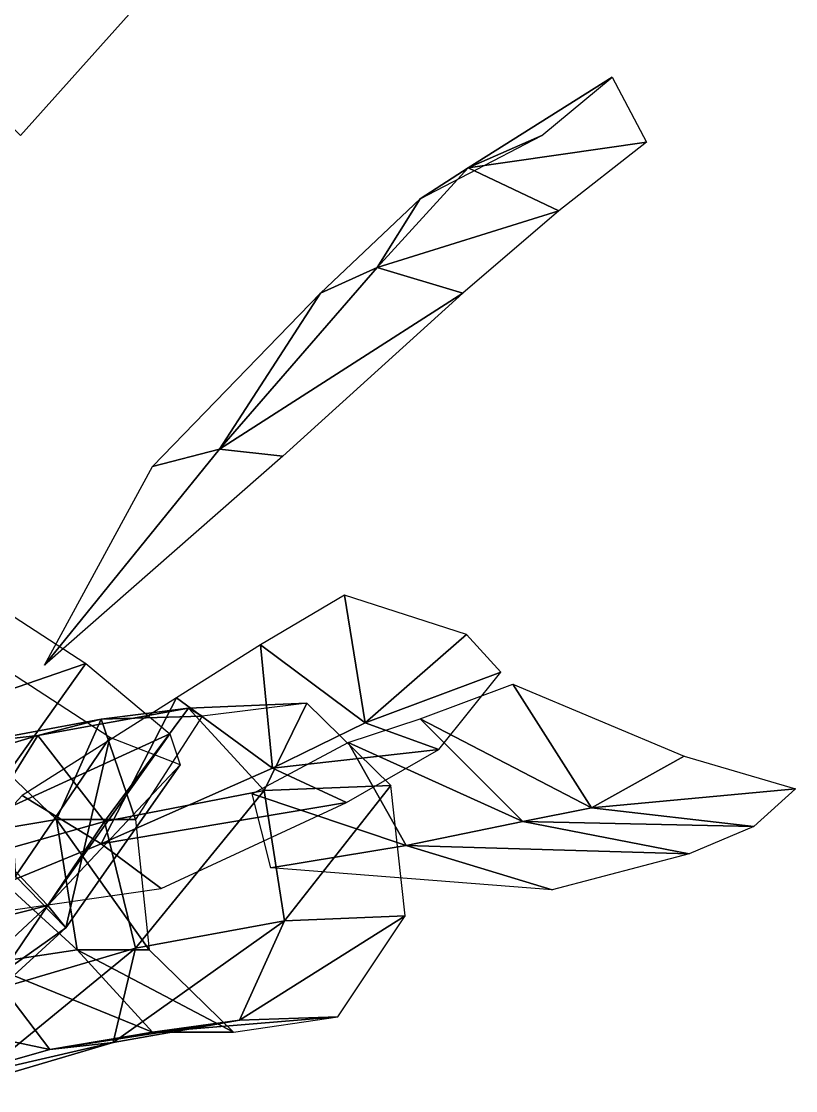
# Model space of a CAD drawing. Extents: x -6.8 to 6.8, y -29 to 29.
# Drawn here: x 1.274 to 2.403, y 13.685 to 15.244 of the extents above; entities that cross this region are included whole.
import ezdxf

# ---------------------------------------------------------------- set-up
doc = ezdxf.new("R2010")
doc.units = 0

msp = doc.modelspace()

# ---------------------------------------------------------------- linework, layer by layer
at = {"layer": 'flower_stems1', "color": 3}
for points in [[(1.07006, 14.20483, 1.95733), (1.21002, 14.40979, 1.92004), (1.36755, 14.30731, 1.95587)], [(1.07006, 14.20483, 1.95733), (1.36755, 14.30731, 1.95587), (1.20007, 14.07232, 2.00006)], [(1.20007, 14.07232, 2.00006), (1.36755, 14.30731, 1.95587), (1.49005, 14.20483, 1.85253)], [(1.26507, 13.99731, 1.54754), (1.40252, 14.19982, 1.51007), (1.24505, 14.3023, 1.47253)], [(1.62756, 14.12231, 1.92504), (1.69006, 14.24981, 2.25756), (1.51757, 14.2423, 2.02258)], [(1.51757, 14.2423, 2.02258), (1.69006, 14.24981, 2.25756), (1.53753, 14.23059, 2.37005)], [(1.62756, 14.12231, 1.92504), (1.81256, 14.12982, 2.17254), (1.69006, 14.24981, 2.25756)], [(1.29754, 14.20233, 1.83258), (1.51757, 14.2423, 2.02258), (1.39007, 14.22631, 2.16503)], [(1.39508, 14.07733, 1.72253), (1.51757, 14.2423, 2.02258), (1.29754, 14.20233, 1.83258)], [(1.51757, 14.2423, 2.02258), (1.53753, 14.23059, 2.37005), (1.39007, 14.22631, 2.16503)], [(1.39508, 14.07733, 1.72253), (1.62756, 14.12231, 1.92504), (1.51757, 14.2423, 2.02258)], [(1.20758, 14.19232, 2.00006), (1.39007, 14.22631, 2.16503), (1.32519, 14.07983, 2.27008)], [(1.29754, 14.20233, 1.83258), (1.39007, 14.22631, 2.16503), (1.20758, 14.19232, 2.00006)], [(1.39007, 14.22631, 2.16503), (1.44006, 14.07983, 2.43981), (1.32519, 14.07983, 2.27008)], [(1.39007, 14.22631, 2.16503), (1.53753, 14.23059, 2.37005), (1.44006, 14.07983, 2.43981)], [(1.08782, 14.13983, 1.71508), (1.29754, 14.20233, 1.83258), (1.20758, 14.19232, 2.00006)], [(1.18255, 14.01733, 1.60504), (1.29754, 14.20233, 1.83258), (1.08782, 14.13983, 1.71508)], [(1.18255, 14.01733, 1.60504), (1.39508, 14.07733, 1.72253), (1.29754, 14.20233, 1.83258)], [(1.20007, 14.07232, 2.00006), (1.49005, 14.20483, 1.85253), (1.31256, 13.95483, 1.89508)], [(1.31256, 13.95483, 1.89508), (1.49005, 14.20483, 1.85253), (1.50506, 14.15979, 1.66754)], [(1.20758, 14.19232, 2.00006), (1.32519, 14.07983, 2.27008), (1.17504, 14.0548, 2.13006)], [(1.3388, 13.9223, 1.70721), (1.40252, 14.19982, 1.51007), (1.26507, 13.99731, 1.54754)], [(1.3388, 13.9223, 1.70721), (1.50506, 14.15979, 1.66754), (1.40252, 14.19982, 1.51007)], [(1.31256, 13.95483, 1.89508), (1.50506, 14.15979, 1.66754), (1.3388, 13.9223, 1.70721)], [(1.44006, 13.89233, 1.73754), (1.62756, 14.12231, 1.92504), (1.39508, 14.07733, 1.72253)], [(1.44006, 13.89233, 1.73754), (1.65753, 13.93231, 1.92755), (1.62756, 14.12231, 1.92504)], [(1.65753, 13.93231, 1.92755), (1.81256, 14.12982, 2.17254), (1.62756, 14.12231, 1.92504)], [(1.65753, 13.93231, 1.92755), (1.83306, 13.93981, 2.16253), (1.81256, 14.12982, 2.17254)], [(1.17504, 14.0548, 2.13006), (1.32519, 14.07983, 2.27008), (1.35504, 13.88983, 2.27258)], [(1.22753, 13.82983, 1.62005), (1.39508, 14.07733, 1.72253), (1.18255, 14.01733, 1.60504)], [(1.22753, 13.82983, 1.62005), (1.44006, 13.89233, 1.73754), (1.39508, 14.07733, 1.72253)], [(1.32519, 14.07983, 2.27008), (1.44006, 14.07983, 2.43981), (1.46002, 13.88983, 2.43255)], [(1.32519, 14.07983, 2.27008), (1.46002, 13.88983, 2.43255), (1.35504, 13.88983, 2.27258)], [(0.98754, 13.87231, 2.00006), (1.20007, 14.07232, 2.00006), (1.31256, 13.95483, 1.89508)], [(1.17504, 14.0548, 2.13006), (1.35504, 13.88983, 2.27258), (1.22003, 13.86981, 2.14257)], [(1.12255, 13.72454, 1.71008), (1.3388, 13.9223, 1.70721), (1.26507, 13.99731, 1.54754)], [(0.98754, 13.87231, 2.00006), (1.31256, 13.95483, 1.89508), (1.08453, 13.7423, 1.89508)], [(1.08453, 13.7423, 1.89508), (1.31256, 13.95483, 1.89508), (1.3388, 13.9223, 1.70721)], [(1.59179, 13.78729, 2.03253), (1.73504, 13.79229, 2.23504), (1.83306, 13.93981, 2.16253)], [(1.59179, 13.78729, 2.03253), (1.83306, 13.93981, 2.16253), (1.65753, 13.93231, 1.92755)], [(1.08453, 13.7423, 1.89508), (1.3388, 13.9223, 1.70721), (1.12255, 13.72454, 1.71008)], [(1.40753, 13.75482, 1.86755), (1.59179, 13.78729, 2.03253), (1.65753, 13.93231, 1.92755)], [(1.40753, 13.75482, 1.86755), (1.65753, 13.93231, 1.92755), (1.44006, 13.89233, 1.73754)], [(1.19506, 13.69232, 1.74755), (1.40753, 13.75482, 1.86755), (1.44006, 13.89233, 1.73754)], [(1.19506, 13.69232, 1.74755), (1.44006, 13.89233, 1.73754), (1.22753, 13.82983, 1.62005)], [(1.22003, 13.86981, 2.14257), (1.35504, 13.88983, 2.27258), (1.46502, 13.76983, 2.17504)], [(1.35504, 13.88983, 2.27258), (1.46002, 13.88983, 2.43255), (1.58282, 13.76983, 2.34753)], [(1.35504, 13.88983, 2.27258), (1.58282, 13.76983, 2.34753), (1.46502, 13.76983, 2.17504)], [(1.00756, 13.80981, 2.02508), (1.22003, 13.86981, 2.14257), (1.31506, 13.74481, 2.03503)], [(1.22003, 13.86981, 2.14257), (1.46502, 13.76983, 2.17504), (1.31506, 13.74481, 2.03503)], [(1.00756, 13.80981, 2.02508), (1.31506, 13.74481, 2.03503), (1.10504, 13.68481, 1.91503)], [(1.31506, 13.74481, 2.03503), (1.46502, 13.76983, 2.17504), (1.59179, 13.78729, 2.03253)], [(1.31506, 13.74481, 2.03503), (1.59179, 13.78729, 2.03253), (1.40753, 13.75482, 1.86755)], [(1.46502, 13.76983, 2.17504), (1.73504, 13.79229, 2.23504), (1.59179, 13.78729, 2.03253)], [(1.46502, 13.76983, 2.17504), (1.58282, 13.76983, 2.34753), (1.73504, 13.79229, 2.23504)], [(1.10504, 13.68481, 1.91503), (1.31506, 13.74481, 2.03503), (1.40753, 13.75482, 1.86755)], [(1.10504, 13.68481, 1.91503), (1.40753, 13.75482, 1.86755), (1.19506, 13.69232, 1.74755)]]:
    msp.add_3dface(points, dxfattribs=at)
at = {"layer": 'flowers0', "color": 1}
for points in [[(1.27252, 15.07733, 1.47003), (1.46002, 15.28729, 1.37005), (1.10754, 15.24481, 1.60003)], [(1.92504, 15.02984, 1.55755), (2.03253, 15.07733, 1.18255), (2.13507, 15.16229, 1.52008)], [(2.13507, 15.16229, 1.52008), (2.18505, 15.06732, 1.83758), (1.92504, 15.02984, 1.55755)], [(1.92504, 15.02984, 1.55755), (1.85504, 14.9848, 1.16003), (2.03253, 15.07733, 1.18255)], [(1.92504, 15.02984, 1.55755), (2.18505, 15.06732, 1.83758), (2.05755, 14.96759, 1.91503)], [(1.92504, 15.02984, 1.55755), (2.05755, 14.96759, 1.91503), (1.79254, 14.88482, 1.58508)], [(1.79254, 14.88482, 1.58508), (1.85504, 14.9848, 1.16003), (1.92504, 15.02984, 1.55755)], [(1.71002, 14.84729, 1.18908), (1.85504, 14.9848, 1.16003), (1.79254, 14.88482, 1.58508)], [(1.79254, 14.88482, 1.58508), (2.05755, 14.96759, 1.91503), (1.91754, 14.84729, 1.95007)], [(1.71002, 14.84729, 1.18908), (1.79254, 14.88482, 1.58508), (1.56256, 14.61981, 1.64508)], [(1.79254, 14.88482, 1.58508), (1.91754, 14.84729, 1.95007), (1.56256, 14.61981, 1.64508)], [(1.46502, 14.59478, 1.32257), (1.71002, 14.84729, 1.18908), (1.56256, 14.61981, 1.64508)], [(1.56256, 14.61981, 1.64508), (1.91754, 14.84729, 1.95007), (1.65502, 14.6098, 1.97753)], [(1.56256, 14.61981, 1.64508), (1.65502, 14.6098, 1.97753), (1.30755, 14.3048, 1.71508)], [(1.30755, 14.3048, 1.71508), (1.46502, 14.59478, 1.32257), (1.56256, 14.61981, 1.64508)], [(1.77502, 14.22106, 0.53503), (1.74505, 14.40728, 0.29254), (1.62255, 14.33483, 0.29003)], [(1.92254, 14.34979, 0.48754), (1.74505, 14.40728, 0.29254), (1.77502, 14.22106, 0.53503)], [(1.77502, 14.22106, 0.53503), (1.97253, 14.29479, 0.76757), (1.92254, 14.34979, 0.48754)], [(1.64007, 14.15484, 0.58508), (1.62255, 14.33483, 0.29003), (1.50006, 14.25732, 0.32507)], [(1.77502, 14.22106, 0.53503), (1.62255, 14.33483, 0.29003), (1.64007, 14.15484, 0.58508)], [(1.77502, 14.22106, 0.53503), (1.88256, 14.18231, 0.84008), (1.97253, 14.29479, 0.76757)], [(2.10504, 14.09729, 2.91003), (1.85504, 14.22656, 3.07006), (1.99005, 14.27734, 3.14257)], [(2.10504, 14.09729, 2.91003), (1.99005, 14.27734, 3.14257), (2.24005, 14.1723, 3.03753)], [(1.39007, 14.04479, 0.66503), (1.50006, 14.25732, 0.32507), (1.27502, 14.1148, 0.42504)], [(1.64007, 14.15484, 0.58508), (1.50006, 14.25732, 0.32507), (1.39007, 14.04479, 0.66503)], [(1.64007, 14.15484, 0.58508), (1.88256, 14.18231, 0.84008), (1.77502, 14.22106, 0.53503)], [(1.75006, 14.19232, 2.95104), (1.85504, 14.22656, 3.07006), (2.00506, 14.07733, 2.79003)], [(2.00506, 14.07733, 2.79003), (1.85504, 14.22656, 3.07006), (2.10504, 14.09729, 2.91003)], [(1.61004, 14.1173, 2.69732), (1.75006, 14.19232, 2.95104), (1.83453, 14.04229, 2.56506)], [(1.75006, 14.19232, 2.95104), (2.00506, 14.07733, 2.79003), (1.83453, 14.04229, 2.56506)], [(1.74755, 14.10479, 0.88507), (1.88256, 14.18231, 0.84008), (1.64007, 14.15484, 0.58508)], [(2.24005, 14.1723, 3.03753), (2.40252, 14.12481, 2.82757), (2.10504, 14.09729, 2.91003)], [(1.74755, 14.10479, 0.88507), (1.64007, 14.15484, 0.58508), (1.39007, 14.04479, 0.66503)], [(2.10504, 14.09729, 2.91003), (2.40252, 14.12481, 2.82757), (2.34179, 14.06982, 2.71008)], [(1.39007, 14.04479, 0.66503), (1.27502, 14.1148, 0.42504), (1.0993, 13.9248, 0.76257)], [(1.63757, 14.00982, 2.30255), (1.61004, 14.1173, 2.69732), (1.83453, 14.04229, 2.56506)], [(1.47753, 13.9793, 0.91253), (1.74755, 14.10479, 0.88507), (1.39007, 14.04479, 0.66503)], [(2.10504, 14.09729, 2.91003), (2.34179, 14.06982, 2.71008), (2.00506, 14.07733, 2.79003)], [(2.00506, 14.07733, 2.79003), (2.24755, 14.02984, 2.60003), (1.83453, 14.04229, 2.56506)], [(2.00506, 14.07733, 2.79003), (2.34179, 14.06982, 2.71008), (2.24755, 14.02984, 2.60003)], [(1.0993, 13.9248, 0.76257), (1.47753, 13.9793, 0.91253), (1.39007, 14.04479, 0.66503)], [(1.83453, 14.04229, 2.56506), (2.04754, 13.97753, 2.40502), (1.63757, 14.00982, 2.30255)], [(1.83453, 14.04229, 2.56506), (2.24755, 14.02984, 2.60003), (2.04754, 13.97753, 2.40502)]]:
    msp.add_3dface(points, dxfattribs=at)

doc.saveas('drawing.dxf')
